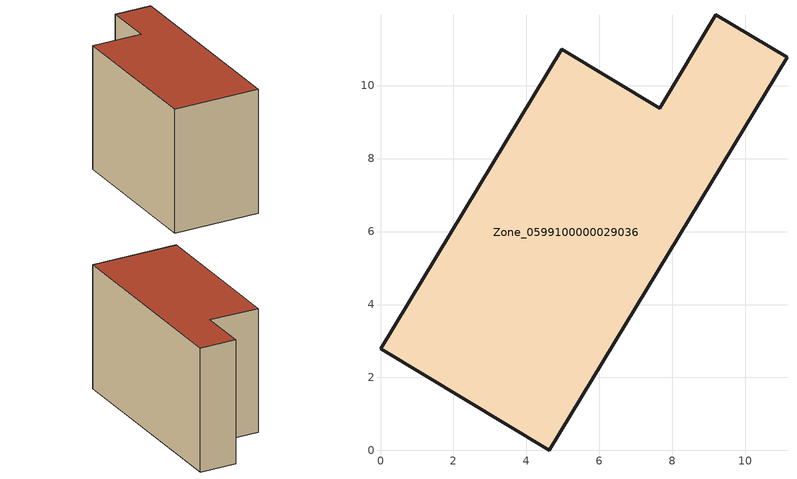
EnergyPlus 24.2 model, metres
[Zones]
Zone_0599100000029036
 floor ground (C_G): 0,2.78 4.97,10.99 7.65,9.38 9.19,11.95 11.14,10.78 4.62,0 z0
 wall outside (C_F): 4.97,10.99 0,2.78 4.62,0 11.14,10.78 9.19,11.95 7.65,9.38 4.97,10.99 z0:7.73
 roof outside (C_R): 11.14,10.78 9.19,11.95 7.65,9.38 4.97,10.99 0,2.78 4.62,0 z7.73
[BUILDING]
Pand.0599100000029036: North Axis=0; Terrain=City; Loads Convergence Tolerance Value=0.04; Temperature Convergence Tolerance Value=0.4; Solar Distribution=FullExterior; Maximum Number of Warmup Days=25; Minimum Number of Warmup Days=1
[Site:Location]
Rotterdam.The.Hague.AP_ZH_NLD Design_Conditions: Latitude=51.96; Longitude=4.45; Time Zone=1; Elevation=-4.5
[SITE:GROUNDTEMPERATURE:BUILDINGSURFACE]
18, 18, 18, 18, 18, 18, 18, 18, 18, 18, 18, 18
[MATERIAL] Thermal Absorptance=0.9; Solar Absorptance=0.7; Visible Absorptance=0.7
Name | Roughness | Thickness | Conductivity | Density | Specific Heat
G.TI.1975-1991 | MediumSmooth | 0.15 | 0.288461 | 540 | 1210
F.TI.1975-1991 | Rough | 0.3 | 0.230769 | 1920 | 840
R.TI.1975-1991 | MediumRough | 0.2 | 0.153846 | 1500 | 1000
[CONSTRUCTION]
C_G: G.TI.1975-1991
C_F: F.TI.1975-1991
C_R: R.TI.1975-1991
[ZONE]
Zone_0599100000029036: Type=1; Multiplier=1; Ceiling Height=Autocalculate; Volume=Autocalculate; Floor Area=autocalculate; Part of Total Floor Area=Yes
[ZONEINFILTRATION:DESIGNFLOWRATE]
Infil_Zone_0599100000029036: Zone or ZoneList or Space or SpaceList=Zone_0599100000029036; Schedule=AlwaysOn; Design Flow Rate Calculation Method=Flow/Area; Flow Rate per Floor Area=0.003; Constant Term Coefficient=1; Temperature Term Coefficient=0; Velocity Term Coefficient=0; Velocity Squared Term Coefficient=0
[HVACTEMPLATE:ZONE:IDEALLOADSAIRSYSTEM]
Zone_0599100000029036: Maximum Heating Supply Air Temperature=50; Minimum Cooling Supply Air Temperature=13; Maximum Heating Supply Air Humidity Ratio=0.0156; Minimum Cooling Supply Air Humidity Ratio=0.0077; Heating Limit=NoLimit; Cooling Limit=NoLimit; Dehumidification Control Type=ConstantSensibleHeatRatio; Cooling Sensible Heat Ratio=0.7; Dehumidification Setpoint=60; Humidification Control Type=None; Humidification Setpoint=30; Outdoor Air Method=None; Outdoor Air Flow Rate per Person=0.00944; Outdoor Air Flow Rate per Zone Floor Area=0; Outdoor Air Flow Rate per Zone=0; Demand Controlled Ventilation Type=None; Outdoor Air Economizer Type=NoEconomizer; Heat Recovery Type=None; Sensible Heat Recovery Effectiveness=0.7; Latent Heat Recovery Effectiveness=0.65
[ZONECONTROL:THERMOSTAT]
ThermostatControl_Zone_0599100000029036: Zone or ZoneList=Zone_0599100000029036; Control Type Schedule=DualSetpointControlType; Control 1=Thermostat_Zone_0599100000029036; Temperature Difference Between Cutout And Setpoint=0
[THERMOSTATSETPOINT:DUALSETPOINT]
Thermostat_Zone_0599100000029036: Heating Setpoint Temperature Schedule=HeatingSetpoint_Zone_0599100000029036; Cooling Setpoint Temperature Schedule=CoolingSetpoint_Zone_0599100000029036
[SCHEDULE:COMPACT]
HeatingSetpoint_Zone_0599100000029036: Through: 12/31, For: AllDays, Until: 24:00, 21
CoolingSetpoint_Zone_0599100000029036: Through: 12/31, For: AllDays, Until: 24:00, 24
DualSetpointControlType: Through: 12/31, For: AllDays, Until: 24:00, 4
AlwaysOn: Through: 12/31, For: AllDays, Until: 24:00, 1
